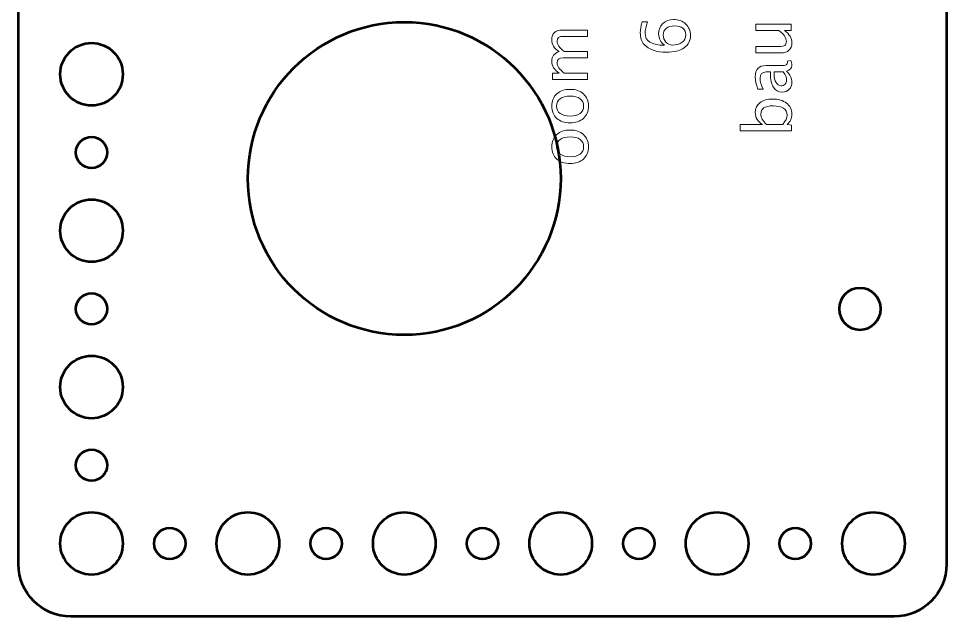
# Model space of a CAD drawing. Header units: centimetres. Extents: x -9.1 to 9.1, y -13.6 to 13.6.
# Drawn here: x -9.05 to -0.15, y -13.55 to -7.82 of the extents above; entities that cross this region are included whole.
import ezdxf

# ---------------------------------------------------------------- set-up
doc = ezdxf.new("R2010")
doc.units = ezdxf.units.CM
doc.header["$MEASUREMENT"] = 0
doc.layers.add('Layer 1', color=7, linetype='Continuous')

msp = doc.modelspace()

# ---------------------------------------------------------------- linework, layer by layer
at = {"layer": 'Layer 1', "lineweight": 53}
for centre, major_axis in [((-5.35, -9.35), (0, 1.5)), ((-8.34999, -8.34999), (0, 0.30001)), ((-8.35, -9.1), (0, 0.15)), ((-8.34999, -9.84999), (0, 0.30001)), ((-8.35, -10.6), (0, 0.15)), ((-8.34999, -11.34999), (0, 0.30001)), ((-8.35, -12.1), (0, 0.15)), ((-8.34999, -12.84999), (0, 0.30001)), ((-6.84999, -12.84999), (0, 0.30001)), ((-5.34999, -12.84999), (0, 0.30001)), ((-3.84999, -12.84999), (0, 0.30001)), ((-2.34999, -12.84999), (0, 0.30001)), ((-0.84999, -12.84999), (0, 0.30001)), ((-7.6, -12.85), (0, 0.15)), ((-6.1, -12.85), (0, 0.15)), ((-4.6, -12.85), (0, 0.15)), ((-3.1, -12.85), (0, 0.15)), ((-1.6, -12.85), (0, 0.15))]:
    msp.add_ellipse(centre, major_axis=major_axis, ratio=1, dxfattribs=at)
for points, knots in [([(-9.05, -0.65), (-9.05, -0.65), (-9.05, -13.05), (-9.05, -13.05), (-9.05, -13.05), (-9.05, -13.32614), (-8.82614, -13.55), (-8.55, -13.55), (-8.55, -13.55), (-8.55, -13.55), (-0.65, -13.55), (-0.65, -13.55), (-0.65, -13.55), (-0.37386, -13.55), (-0.15, -13.32614), (-0.15, -13.05), (-0.15, -13.05), (-0.15, -13.05), (-0.15, -0.65), (-0.15, -0.65), (-0.15, -0.65), (-0.15, -0.37386), (-0.37386, -0.15), (-0.65, -0.15), (-0.65, -0.15), (-0.65, -0.15), (-8.55, -0.15), (-8.55, -0.15), (-8.55, -0.15), (-8.82614, -0.15), (-9.05, -0.37386), (-9.05, -0.65)], [0, 0, 0, 0, 0.1111111, 0.1111111, 0.1111111, 0.1111111, 0.2222222, 0.2222222, 0.2222222, 0.2222222, 0.3333333, 0.3333333, 0.3333333, 0.3333333, 0.4444444, 0.4444444, 0.4444444, 0.4444444, 0.5555556, 0.5555556, 0.5555556, 0.5555556, 0.6666667, 0.6666667, 0.6666667, 0.6666667, 0.7777778, 0.7777778, 0.7777778, 0.7777778, 1, 1, 1, 1]), ([(-0.98, -10.8), (-1.09046, -10.8), (-1.18, -10.71046), (-1.18, -10.6), (-1.18, -10.6), (-1.18, -10.48954), (-1.09046, -10.4), (-0.98, -10.4), (-0.98, -10.4), (-0.86954, -10.4), (-0.78, -10.48954), (-0.78, -10.6), (-0.78, -10.6), (-0.78, -10.71046), (-0.86954, -10.8), (-0.98, -10.8)], [0, 0, 0, 0, 0.2, 0.2, 0.2, 0.2, 0.4, 0.4, 0.4, 0.4, 0.6, 0.6, 0.6, 0.6, 1, 1, 1, 1])]:
    msp.add_open_spline(points, degree=3, knots=knots, dxfattribs=at)
at = {"layer": 'Layer 1', "color": 5, "lineweight": 9}
for points, knots in [([(-2.85387, -8.07225), (-2.89166, -8.04304), (-2.9106, -8.00632), (-2.9106, -7.96207), (-2.9106, -7.96207), (-2.9106, -7.92196), (-2.89737, -7.88915), (-2.87081, -7.86354), (-2.87081, -7.86354), (-2.84424, -7.83803), (-2.81016, -7.82522), (-2.76857, -7.82522), (-2.76857, -7.82522), (-2.72084, -7.82522), (-2.68158, -7.83951), (-2.65078, -7.86819), (-2.65078, -7.86819), (-2.61998, -7.89687), (-2.60453, -7.93328), (-2.60453, -7.97763), (-2.60453, -7.97763), (-2.60453, -8.02801), (-2.62496, -8.06759), (-2.6657, -8.09606), (-2.6657, -8.09606), (-2.70655, -8.12464), (-2.76307, -8.13892), (-2.83514, -8.13892), (-2.83514, -8.13892), (-2.9323, -8.13892), (-3.00352, -8.11395), (-3.04903, -8.0641), (-3.04903, -8.0641), (-3.07401, -8.03701), (-3.0865, -7.99954), (-3.0865, -7.9518), (-3.0865, -7.9518), (-3.0865, -7.92407), (-3.08078, -7.88968), (-3.06935, -7.84872), (-3.06935, -7.84872), (-3.06935, -7.84872), (-3.01601, -7.84872), (-3.01601, -7.84872), (-3.01601, -7.84872), (-3.03252, -7.89201), (-3.04078, -7.92757), (-3.04078, -7.95551), (-3.04078, -7.95551), (-3.04078, -8.0333), (-2.97844, -8.07225), (-2.85387, -8.07225)], [0, 0, 0, 0, 0.0714286, 0.0714286, 0.0714286, 0.0714286, 0.1428571, 0.1428571, 0.1428571, 0.1428571, 0.2142857, 0.2142857, 0.2142857, 0.2142857, 0.2857143, 0.2857143, 0.2857143, 0.2857143, 0.3571429, 0.3571429, 0.3571429, 0.3571429, 0.4285714, 0.4285714, 0.4285714, 0.4285714, 0.5, 0.5, 0.5, 0.5, 0.5714286, 0.5714286, 0.5714286, 0.5714286, 0.6428571, 0.6428571, 0.6428571, 0.6428571, 0.7142857, 0.7142857, 0.7142857, 0.7142857, 0.7857143, 0.7857143, 0.7857143, 0.7857143, 0.8571429, 0.8571429, 0.8571429, 0.8571429, 1, 1, 1, 1]), ([(-2.75651, -7.88618), (-2.79048, -7.88618), (-2.81736, -7.89402), (-2.83715, -7.90979), (-2.83715, -7.90979), (-2.85694, -7.92555), (-2.86679, -7.94714), (-2.86679, -7.97457), (-2.86679, -7.97457), (-2.86679, -8.00071), (-2.85811, -8.02304), (-2.84064, -8.04166), (-2.84064, -8.04166), (-2.82329, -8.0604), (-2.80233, -8.06971), (-2.77789, -8.06971), (-2.77789, -8.06971), (-2.73936, -8.06971), (-2.70846, -8.06082), (-2.68518, -8.04315), (-2.68518, -8.04315), (-2.66189, -8.02537), (-2.65025, -8.00187), (-2.65025, -7.97266), (-2.65025, -7.97266), (-2.65025, -7.94609), (-2.65978, -7.92503), (-2.67883, -7.90947), (-2.67883, -7.90947), (-2.69788, -7.89391), (-2.7238, -7.88618), (-2.75651, -7.88618)], [0, 0, 0, 0, 0.1111111, 0.1111111, 0.1111111, 0.1111111, 0.2222222, 0.2222222, 0.2222222, 0.2222222, 0.3333333, 0.3333333, 0.3333333, 0.3333333, 0.4444444, 0.4444444, 0.4444444, 0.4444444, 0.5555556, 0.5555556, 0.5555556, 0.5555556, 0.6666667, 0.6666667, 0.6666667, 0.6666667, 0.7777778, 0.7777778, 0.7777778, 0.7777778, 1, 1, 1, 1]), ([(-1.64018, -7.9308), (-1.64018, -7.9308), (-1.70347, -7.9308), (-1.70347, -7.9308), (-1.70347, -7.9308), (-1.65616, -7.96329), (-1.63256, -8.00278), (-1.63256, -8.04913), (-1.63256, -8.04913), (-1.63256, -8.07855), (-1.64177, -8.10194), (-1.66029, -8.1193), (-1.66029, -8.1193), (-1.67881, -8.13676), (-1.70368, -8.14544), (-1.73511, -8.14544), (-1.73511, -8.14544), (-1.73511, -8.14544), (-1.97673, -8.14544), (-1.97673, -8.14544), (-1.97673, -8.14544), (-1.97673, -8.14544), (-1.97673, -8.08448), (-1.97673, -8.08448), (-1.97673, -8.08448), (-1.97673, -8.08448), (-1.75501, -8.08448), (-1.75501, -8.08448), (-1.75501, -8.08448), (-1.72972, -8.08448), (-1.71183, -8.08078), (-1.70125, -8.07347), (-1.70125, -8.07347), (-1.69056, -8.06606), (-1.68527, -8.05379), (-1.68527, -8.03654), (-1.68527, -8.03654), (-1.68527, -7.99928), (-1.70971, -7.96393), (-1.75871, -7.9308), (-1.75871, -7.9308), (-1.75871, -7.9308), (-1.97673, -7.9308), (-1.97673, -7.9308), (-1.97673, -7.9308), (-1.97673, -7.9308), (-1.97673, -7.86984), (-1.97673, -7.86984), (-1.97673, -7.86984), (-1.97673, -7.86984), (-1.64018, -7.86984), (-1.64018, -7.86984), (-1.64018, -7.86984), (-1.64018, -7.86984), (-1.64018, -7.9308), (-1.64018, -7.9308)], [0, 0, 0, 0, 0.0666667, 0.0666667, 0.0666667, 0.0666667, 0.1333333, 0.1333333, 0.1333333, 0.1333333, 0.2, 0.2, 0.2, 0.2, 0.2666667, 0.2666667, 0.2666667, 0.2666667, 0.3333333, 0.3333333, 0.3333333, 0.3333333, 0.4, 0.4, 0.4, 0.4, 0.4666667, 0.4666667, 0.4666667, 0.4666667, 0.5333333, 0.5333333, 0.5333333, 0.5333333, 0.6, 0.6, 0.6, 0.6, 0.6666667, 0.6666667, 0.6666667, 0.6666667, 0.7333333, 0.7333333, 0.7333333, 0.7333333, 0.8, 0.8, 0.8, 0.8, 0.8666667, 0.8666667, 0.8666667, 0.8666667, 1, 1, 1, 1]), ([(-3.59174, -8.39924), (-3.59174, -8.39924), (-3.92829, -8.39924), (-3.92829, -8.39924), (-3.92829, -8.39924), (-3.92829, -8.39924), (-3.92829, -8.33828), (-3.92829, -8.33828), (-3.92829, -8.33828), (-3.92829, -8.33828), (-3.86468, -8.33828), (-3.86468, -8.33828), (-3.86468, -8.33828), (-3.91178, -8.30854), (-3.93528, -8.27044), (-3.93528, -8.22376), (-3.93528, -8.22376), (-3.93528, -8.17878), (-3.91178, -8.14819), (-3.86468, -8.13189), (-3.86468, -8.13189), (-3.9122, -8.103), (-3.93591, -8.06533), (-3.93591, -8.01908), (-3.93591, -8.01908), (-3.93591, -7.98955), (-3.92723, -7.96658), (-3.90977, -7.95018), (-3.90977, -7.95018), (-3.89231, -7.93377), (-3.86786, -7.92552), (-3.83643, -7.92552), (-3.83643, -7.92552), (-3.83643, -7.92552), (-3.59174, -7.92552), (-3.59174, -7.92552), (-3.59174, -7.92552), (-3.59174, -7.92552), (-3.59174, -7.98648), (-3.59174, -7.98648), (-3.59174, -7.98648), (-3.59174, -7.98648), (-3.82637, -7.98648), (-3.82637, -7.98648), (-3.82637, -7.98648), (-3.86468, -7.98648), (-3.88384, -8.00172), (-3.88384, -8.0322), (-3.88384, -8.0322), (-3.88384, -8.06384), (-3.86151, -8.09708), (-3.81674, -8.13189), (-3.81674, -8.13189), (-3.81674, -8.13189), (-3.59174, -8.13189), (-3.59174, -8.13189), (-3.59174, -8.13189), (-3.59174, -8.13189), (-3.59174, -8.19285), (-3.59174, -8.19285), (-3.59174, -8.19285), (-3.59174, -8.19285), (-3.82658, -8.19285), (-3.82658, -8.19285), (-3.82658, -8.19285), (-3.86521, -8.19285), (-3.88448, -8.20831), (-3.88448, -8.23932), (-3.88448, -8.23932), (-3.88448, -8.27012), (-3.86204, -8.30314), (-3.81706, -8.33828), (-3.81706, -8.33828), (-3.81706, -8.33828), (-3.59174, -8.33828), (-3.59174, -8.33828), (-3.59174, -8.33828), (-3.59174, -8.33828), (-3.59174, -8.39924), (-3.59174, -8.39924)], [0, 0, 0, 0, 0.047619, 0.047619, 0.047619, 0.047619, 0.0952381, 0.0952381, 0.0952381, 0.0952381, 0.1428571, 0.1428571, 0.1428571, 0.1428571, 0.1904762, 0.1904762, 0.1904762, 0.1904762, 0.2380952, 0.2380952, 0.2380952, 0.2380952, 0.2857143, 0.2857143, 0.2857143, 0.2857143, 0.3333333, 0.3333333, 0.3333333, 0.3333333, 0.3809524, 0.3809524, 0.3809524, 0.3809524, 0.4285714, 0.4285714, 0.4285714, 0.4285714, 0.4761905, 0.4761905, 0.4761905, 0.4761905, 0.5238095, 0.5238095, 0.5238095, 0.5238095, 0.5714286, 0.5714286, 0.5714286, 0.5714286, 0.6190476, 0.6190476, 0.6190476, 0.6190476, 0.6666667, 0.6666667, 0.6666667, 0.6666667, 0.7142857, 0.7142857, 0.7142857, 0.7142857, 0.7619048, 0.7619048, 0.7619048, 0.7619048, 0.8095238, 0.8095238, 0.8095238, 0.8095238, 0.8571429, 0.8571429, 0.8571429, 0.8571429, 0.9047619, 0.9047619, 0.9047619, 0.9047619, 1, 1, 1, 1]), ([(-1.68304, -8.31879), (-1.64939, -8.35542), (-1.63256, -8.39066), (-1.63256, -8.42453), (-1.63256, -8.42453), (-1.63256, -8.45236), (-1.64124, -8.47554), (-1.6587, -8.49385), (-1.6587, -8.49385), (-1.67616, -8.51226), (-1.69818, -8.52147), (-1.72474, -8.52147), (-1.72474, -8.52147), (-1.76147, -8.52147), (-1.78972, -8.50602), (-1.80941, -8.47511), (-1.80941, -8.47511), (-1.82909, -8.44421), (-1.83894, -8.39987), (-1.83894, -8.34208), (-1.83894, -8.34208), (-1.83894, -8.34208), (-1.83894, -8.32778), (-1.83894, -8.32778), (-1.83894, -8.32778), (-1.83894, -8.32778), (-1.87947, -8.32778), (-1.87947, -8.32778), (-1.87947, -8.32778), (-1.91852, -8.32778), (-1.938, -8.34811), (-1.938, -8.38886), (-1.938, -8.38886), (-1.938, -8.4204), (-1.92805, -8.4549), (-1.90815, -8.49226), (-1.90815, -8.49226), (-1.90815, -8.49226), (-1.95832, -8.49226), (-1.95832, -8.49226), (-1.95832, -8.49226), (-1.97525, -8.4512), (-1.98372, -8.41246), (-1.98372, -8.37616), (-1.98372, -8.37616), (-1.98372, -8.3388), (-1.97525, -8.31117), (-1.95821, -8.29349), (-1.95821, -8.29349), (-1.94117, -8.27571), (-1.91492, -8.26682), (-1.87947, -8.26682), (-1.87947, -8.26682), (-1.87947, -8.26682), (-1.72739, -8.26682), (-1.72739, -8.26682), (-1.72739, -8.26682), (-1.69257, -8.26682), (-1.67511, -8.25614), (-1.67511, -8.23465), (-1.67511, -8.23465), (-1.67511, -8.23201), (-1.67553, -8.22809), (-1.67638, -8.2229), (-1.67638, -8.2229), (-1.67638, -8.2229), (-1.64251, -8.21856), (-1.64251, -8.21856), (-1.64251, -8.21856), (-1.63584, -8.23243), (-1.63256, -8.24767), (-1.63256, -8.26439), (-1.63256, -8.26439), (-1.63256, -8.29286), (-1.64939, -8.31096), (-1.68304, -8.31879)], [0, 0, 0, 0, 0.05, 0.05, 0.05, 0.05, 0.1, 0.1, 0.1, 0.1, 0.15, 0.15, 0.15, 0.15, 0.2, 0.2, 0.2, 0.2, 0.25, 0.25, 0.25, 0.25, 0.3, 0.3, 0.3, 0.3, 0.35, 0.35, 0.35, 0.35, 0.4, 0.4, 0.4, 0.4, 0.45, 0.45, 0.45, 0.45, 0.5, 0.5, 0.5, 0.5, 0.55, 0.55, 0.55, 0.55, 0.6, 0.6, 0.6, 0.6, 0.65, 0.65, 0.65, 0.65, 0.7, 0.7, 0.7, 0.7, 0.75, 0.75, 0.75, 0.75, 0.8, 0.8, 0.8, 0.8, 0.85, 0.85, 0.85, 0.85, 0.9, 0.9, 0.9, 0.9, 1, 1, 1, 1]), ([(-1.71627, -8.32778), (-1.71627, -8.32778), (-1.80274, -8.32778), (-1.80274, -8.32778), (-1.80274, -8.32778), (-1.80274, -8.32778), (-1.80338, -8.34737), (-1.80338, -8.34737), (-1.80338, -8.34737), (-1.80338, -8.38124), (-1.79713, -8.40855), (-1.78464, -8.42939), (-1.78464, -8.42939), (-1.77205, -8.45014), (-1.75543, -8.46051), (-1.73469, -8.46051), (-1.73469, -8.46051), (-1.72019, -8.46051), (-1.70791, -8.45532), (-1.69786, -8.44506), (-1.69786, -8.44506), (-1.68781, -8.43469), (-1.68273, -8.42209), (-1.68273, -8.40717), (-1.68273, -8.40717), (-1.68273, -8.38177), (-1.69394, -8.35531), (-1.71627, -8.32778)], [0, 0, 0, 0, 0.125, 0.125, 0.125, 0.125, 0.25, 0.25, 0.25, 0.25, 0.375, 0.375, 0.375, 0.375, 0.5, 0.5, 0.5, 0.5, 0.625, 0.625, 0.625, 0.625, 0.75, 0.75, 0.75, 0.75, 1, 1, 1, 1]), ([(-3.58412, -8.65535), (-3.58412, -8.70478), (-3.59989, -8.74394), (-3.63143, -8.77272), (-3.63143, -8.77272), (-3.66297, -8.80162), (-3.70583, -8.81601), (-3.75991, -8.81601), (-3.75991, -8.81601), (-3.81388, -8.81601), (-3.85664, -8.80162), (-3.88807, -8.77272), (-3.88807, -8.77272), (-3.91951, -8.74394), (-3.93528, -8.70478), (-3.93528, -8.65535), (-3.93528, -8.65535), (-3.93528, -8.60592), (-3.91951, -8.56676), (-3.88807, -8.53798), (-3.88807, -8.53798), (-3.85664, -8.50908), (-3.81388, -8.49469), (-3.75991, -8.49469), (-3.75991, -8.49469), (-3.70583, -8.49469), (-3.66297, -8.50908), (-3.63143, -8.53798), (-3.63143, -8.53798), (-3.59989, -8.56676), (-3.58412, -8.60592), (-3.58412, -8.65535)], [0, 0, 0, 0, 0.1111111, 0.1111111, 0.1111111, 0.1111111, 0.2222222, 0.2222222, 0.2222222, 0.2222222, 0.3333333, 0.3333333, 0.3333333, 0.3333333, 0.4444444, 0.4444444, 0.4444444, 0.4444444, 0.5555556, 0.5555556, 0.5555556, 0.5555556, 0.6666667, 0.6666667, 0.6666667, 0.6666667, 0.7777778, 0.7777778, 0.7777778, 0.7777778, 1, 1, 1, 1]), ([(-3.62984, -8.65546), (-3.62984, -8.62529), (-3.64116, -8.60179), (-3.66392, -8.58507), (-3.66392, -8.58507), (-3.68657, -8.56846), (-3.71863, -8.56009), (-3.75991, -8.56009), (-3.75991, -8.56009), (-3.80108, -8.56009), (-3.83304, -8.56846), (-3.85569, -8.58507), (-3.85569, -8.58507), (-3.87823, -8.60179), (-3.88956, -8.62529), (-3.88956, -8.65546), (-3.88956, -8.65546), (-3.88956, -8.68573), (-3.87823, -8.70922), (-3.85569, -8.72573), (-3.85569, -8.72573), (-3.83304, -8.74235), (-3.80108, -8.7506), (-3.75991, -8.7506), (-3.75991, -8.7506), (-3.71863, -8.7506), (-3.68657, -8.74235), (-3.66392, -8.72573), (-3.66392, -8.72573), (-3.64116, -8.70922), (-3.62984, -8.68573), (-3.62984, -8.65546)], [0, 0, 0, 0, 0.1111111, 0.1111111, 0.1111111, 0.1111111, 0.2222222, 0.2222222, 0.2222222, 0.2222222, 0.3333333, 0.3333333, 0.3333333, 0.3333333, 0.4444444, 0.4444444, 0.4444444, 0.4444444, 0.5555556, 0.5555556, 0.5555556, 0.5555556, 0.6666667, 0.6666667, 0.6666667, 0.6666667, 0.7777778, 0.7777778, 0.7777778, 0.7777778, 1, 1, 1, 1]), ([(-1.63637, -8.89189), (-1.63637, -8.89189), (-2.12977, -8.89189), (-2.12977, -8.89189), (-2.12977, -8.89189), (-2.12977, -8.89189), (-2.12977, -8.83093), (-2.12977, -8.83093), (-2.12977, -8.83093), (-2.12977, -8.83093), (-1.91312, -8.83093), (-1.91312, -8.83093), (-1.91312, -8.83093), (-1.96022, -8.80595), (-1.98372, -8.76838), (-1.98372, -8.71831), (-1.98372, -8.71831), (-1.98372, -8.67778), (-1.969, -8.64592), (-1.93948, -8.62264), (-1.93948, -8.62264), (-1.90995, -8.59936), (-1.86963, -8.58771), (-1.81851, -8.58771), (-1.81851, -8.58771), (-1.76284, -8.58771), (-1.71786, -8.60094), (-1.68378, -8.6273), (-1.68378, -8.6273), (-1.6496, -8.65365), (-1.63256, -8.68836), (-1.63256, -8.73133), (-1.63256, -8.73133), (-1.63256, -8.77124), (-1.6478, -8.80447), (-1.67839, -8.83093), (-1.67839, -8.83093), (-1.67839, -8.83093), (-1.63637, -8.83834), (-1.63637, -8.83834), (-1.63637, -8.83834), (-1.63637, -8.83834), (-1.63637, -8.89189), (-1.63637, -8.89189)], [0, 0, 0, 0, 0.0833333, 0.0833333, 0.0833333, 0.0833333, 0.1666667, 0.1666667, 0.1666667, 0.1666667, 0.25, 0.25, 0.25, 0.25, 0.3333333, 0.3333333, 0.3333333, 0.3333333, 0.4166667, 0.4166667, 0.4166667, 0.4166667, 0.5, 0.5, 0.5, 0.5, 0.5833333, 0.5833333, 0.5833333, 0.5833333, 0.6666667, 0.6666667, 0.6666667, 0.6666667, 0.75, 0.75, 0.75, 0.75, 0.8333333, 0.8333333, 0.8333333, 0.8333333, 1, 1, 1, 1]), ([(-1.7204, -8.83093), (-1.69236, -8.7995), (-1.67828, -8.76955), (-1.67828, -8.74108), (-1.67828, -8.74108), (-1.67828, -8.71302), (-1.69003, -8.69133), (-1.71342, -8.67609), (-1.71342, -8.67609), (-1.73681, -8.66074), (-1.76972, -8.65312), (-1.81227, -8.65312), (-1.81227, -8.65312), (-1.89101, -8.65312), (-1.93038, -8.67915), (-1.93038, -8.73122), (-1.93038, -8.73122), (-1.93038, -8.76531), (-1.91196, -8.79854), (-1.87502, -8.83093), (-1.87502, -8.83093), (-1.87502, -8.83093), (-1.7204, -8.83093), (-1.7204, -8.83093)], [0, 0, 0, 0, 0.1428571, 0.1428571, 0.1428571, 0.1428571, 0.2857143, 0.2857143, 0.2857143, 0.2857143, 0.4285714, 0.4285714, 0.4285714, 0.4285714, 0.5714286, 0.5714286, 0.5714286, 0.5714286, 0.7142857, 0.7142857, 0.7142857, 0.7142857, 1, 1, 1, 1]), ([(-3.58412, -9.04546), (-3.58412, -9.09489), (-3.59989, -9.13405), (-3.63143, -9.16283), (-3.63143, -9.16283), (-3.66297, -9.19173), (-3.70583, -9.20612), (-3.75991, -9.20612), (-3.75991, -9.20612), (-3.81388, -9.20612), (-3.85664, -9.19173), (-3.88807, -9.16283), (-3.88807, -9.16283), (-3.91951, -9.13405), (-3.93528, -9.09489), (-3.93528, -9.04546), (-3.93528, -9.04546), (-3.93528, -8.99603), (-3.91951, -8.95687), (-3.88807, -8.92809), (-3.88807, -8.92809), (-3.85664, -8.89919), (-3.81388, -8.8848), (-3.75991, -8.8848), (-3.75991, -8.8848), (-3.70583, -8.8848), (-3.66297, -8.89919), (-3.63143, -8.92809), (-3.63143, -8.92809), (-3.59989, -8.95687), (-3.58412, -8.99603), (-3.58412, -9.04546)], [0, 0, 0, 0, 0.1111111, 0.1111111, 0.1111111, 0.1111111, 0.2222222, 0.2222222, 0.2222222, 0.2222222, 0.3333333, 0.3333333, 0.3333333, 0.3333333, 0.4444444, 0.4444444, 0.4444444, 0.4444444, 0.5555556, 0.5555556, 0.5555556, 0.5555556, 0.6666667, 0.6666667, 0.6666667, 0.6666667, 0.7777778, 0.7777778, 0.7777778, 0.7777778, 1, 1, 1, 1]), ([(-3.62984, -9.04557), (-3.62984, -9.0154), (-3.64116, -8.9919), (-3.66392, -8.97518), (-3.66392, -8.97518), (-3.68657, -8.95857), (-3.71863, -8.9502), (-3.75991, -8.9502), (-3.75991, -8.9502), (-3.80108, -8.9502), (-3.83304, -8.95857), (-3.85569, -8.97518), (-3.85569, -8.97518), (-3.87823, -8.9919), (-3.88956, -9.0154), (-3.88956, -9.04557), (-3.88956, -9.04557), (-3.88956, -9.07584), (-3.87823, -9.09933), (-3.85569, -9.11584), (-3.85569, -9.11584), (-3.83304, -9.13246), (-3.80108, -9.14071), (-3.75991, -9.14071), (-3.75991, -9.14071), (-3.71863, -9.14071), (-3.68657, -9.13246), (-3.66392, -9.11584), (-3.66392, -9.11584), (-3.64116, -9.09933), (-3.62984, -9.07584), (-3.62984, -9.04557)], [0, 0, 0, 0, 0.1111111, 0.1111111, 0.1111111, 0.1111111, 0.2222222, 0.2222222, 0.2222222, 0.2222222, 0.3333333, 0.3333333, 0.3333333, 0.3333333, 0.4444444, 0.4444444, 0.4444444, 0.4444444, 0.5555556, 0.5555556, 0.5555556, 0.5555556, 0.6666667, 0.6666667, 0.6666667, 0.6666667, 0.7777778, 0.7777778, 0.7777778, 0.7777778, 1, 1, 1, 1])]:
    msp.add_open_spline(points, degree=3, knots=knots, dxfattribs=at)

doc.saveas('drawing.dxf')
